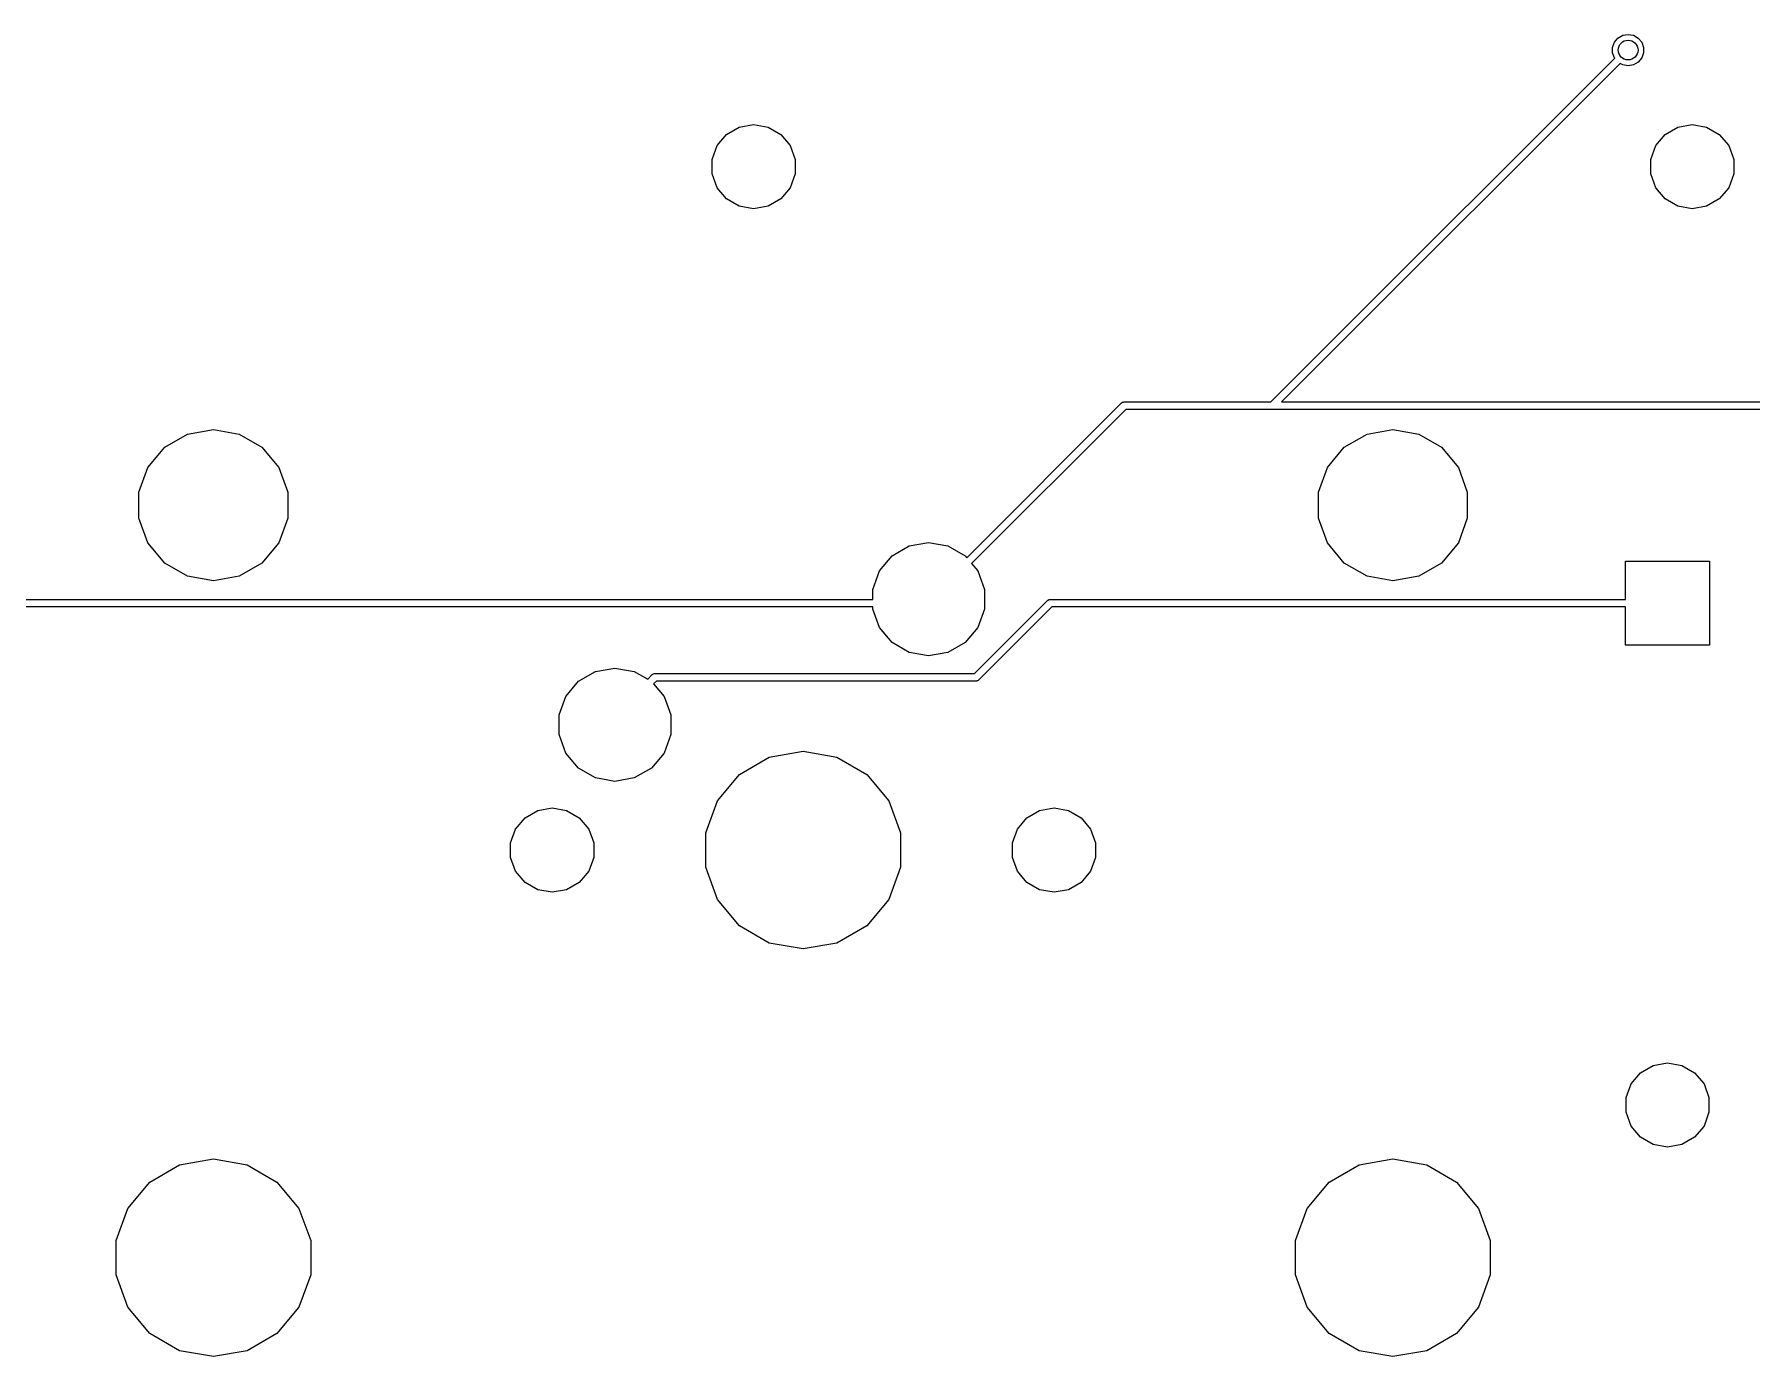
# Model space of a CAD drawing. Extents: x 16 to 277, y -108 to -11.
# Drawn here: x 110.94 to 145.7, y -108.26 to -81.48 of the extents above; entities that cross this region are included whole.
import ezdxf

# ---------------------------------------------------------------- set-up
doc = ezdxf.new("R2010")
doc.units = 0
doc.header["$MEASUREMENT"] = 0
doc.layers.add('BLACK', color=7, linetype='CONTINUOUS')

msp = doc.modelspace()

# ---------------------------------------------------------------- linework, layer by layer
at = {"layer": 'Black'}
for p, q in [((142.886, -81.7447), (142.924, -81.6406)), ((142.924, -81.6406), (142.995, -81.5559)), ((142.995, -81.5559), (143.091, -81.5005)), ((143.091, -81.5005), (143.2, -81.4813)), ((143.2, -81.4813), (143.309, -81.5005)), ((143.309, -81.5005), (143.405, -81.5559)), ((143.405, -81.5559), (143.476, -81.6406)), ((143.476, -81.6406), (143.514, -81.7447)), ((136.946, -87.9461), (142.928, -81.9642)), ((142.886, -81.8553), (142.886, -81.7447)), ((142.924, -81.9594), (142.886, -81.8553)), ((142.928, -81.9642), (142.924, -81.9594)), ((143.476, -81.9594), (143.405, -82.0441)), ((143.514, -81.8553), (143.476, -81.9594)), ((143.514, -81.7447), (143.514, -81.8553)), ((143.039, -82.0692), (137.054, -88.0539)), ((143.091, -82.0995), (143.039, -82.0692)), ((143.2, -82.1187), (143.091, -82.0995)), ((143.309, -82.0995), (143.2, -82.1187)), ((143.405, -82.0441), (143.309, -82.0995)), ((124.949, -83.5072), (125.206, -83.3591)), ((125.206, -83.3591), (125.497, -83.3076)), ((125.497, -83.3076), (125.789, -83.3591)), ((125.789, -83.3591), (126.046, -83.5072)), ((143.949, -83.5072), (144.206, -83.3591)), ((144.206, -83.3591), (144.497, -83.3076)), ((144.497, -83.3076), (144.789, -83.3591)), ((144.789, -83.3591), (145.046, -83.5072)), ((124.658, -84.0124), (124.759, -83.7341)), ((124.759, -83.7341), (124.949, -83.5072)), ((126.046, -83.5072), (126.236, -83.7341)), ((126.236, -83.7341), (126.337, -84.0124)), ((143.658, -84.0124), (143.759, -83.7341)), ((143.759, -83.7341), (143.949, -83.5072)), ((145.046, -83.5072), (145.236, -83.7341)), ((145.236, -83.7341), (145.337, -84.0124)), ((124.658, -84.3086), (124.658, -84.0124)), ((126.337, -84.0124), (126.337, -84.3086)), ((143.658, -84.3086), (143.658, -84.0124)), ((145.337, -84.0124), (145.337, -84.3086)), ((124.759, -84.587), (124.658, -84.3086)), ((126.337, -84.3086), (126.236, -84.587)), ((143.759, -84.587), (143.658, -84.3086)), ((145.337, -84.3086), (145.236, -84.587)), ((124.949, -84.8139), (124.759, -84.587)), ((125.206, -84.962), (124.949, -84.8139)), ((126.046, -84.8139), (125.789, -84.962)), ((126.236, -84.587), (126.046, -84.8139)), ((143.949, -84.8139), (143.759, -84.587)), ((144.206, -84.962), (143.949, -84.8139)), ((145.046, -84.8139), (144.789, -84.962)), ((145.236, -84.587), (145.046, -84.8139)), ((125.497, -85.0134), (125.206, -84.962)), ((125.789, -84.962), (125.497, -85.0134)), ((144.497, -85.0134), (144.206, -84.962)), ((144.789, -84.962), (144.497, -85.0134)), ((135.968, -88.9238), (136.946, -87.9461)), ((136.946, -87.9461), (136.946, -87.9461)), ((137.054, -88.0539), (136.184, -88.9238)), ((137.054, -88.0539), (137.054, -88.0539)), ((129.811, -92.0811), (132.946, -88.9461)), ((132.946, -88.9461), (132.949, -88.9442)), ((132.949, -88.9442), (132.951, -88.9416)), ((132.951, -88.9416), (132.96, -88.9367)), ((132.96, -88.9367), (132.968, -88.9309)), ((132.968, -88.9309), (132.971, -88.9301)), ((132.971, -88.9301), (132.974, -88.9284)), ((132.974, -88.9284), (132.984, -88.9267)), ((132.984, -88.9267), (132.993, -88.9241)), ((132.993, -88.9241), (132.997, -88.9244)), ((132.997, -88.9244), (133, -88.9238)), ((133, -88.9238), (135.968, -88.9238)), ((136.184, -88.9238), (153.5, -88.9238)), ((133.032, -89.0762), (129.909, -92.1983)), ((136, -89.0762), (133.032, -89.0762)), ((153.468, -89.0762), (136, -89.0762)), ((113.579, -89.8431), (114.039, -89.5774)), ((114.039, -89.5774), (114.562, -89.4852)), ((114.562, -89.4852), (115.085, -89.5774)), ((115.085, -89.5774), (115.545, -89.8431)), ((137.455, -89.8431), (137.915, -89.5774)), ((137.915, -89.5774), (138.438, -89.4852)), ((138.438, -89.4852), (138.961, -89.5774)), ((138.961, -89.5774), (139.421, -89.8431)), ((113.237, -90.2501), (113.579, -89.8431)), ((115.545, -89.8431), (115.887, -90.2501)), ((137.113, -90.2501), (137.455, -89.8431)), ((139.421, -89.8431), (139.763, -90.2501)), ((113.055, -90.7493), (113.237, -90.2501)), ((115.887, -90.2501), (116.069, -90.7493)), ((136.931, -90.7493), (137.113, -90.2501)), ((139.763, -90.2501), (139.945, -90.7493)), ((113.055, -91.2807), (113.055, -90.7493)), ((116.069, -90.7493), (116.069, -91.2807)), ((136.931, -91.2807), (136.931, -90.7493)), ((139.945, -90.7493), (139.945, -91.2807)), ((113.237, -91.7799), (113.055, -91.2807)), ((116.069, -91.2807), (115.887, -91.7799)), ((137.113, -91.7799), (136.931, -91.2807)), ((139.945, -91.2807), (139.763, -91.7799)), ((128.648, -91.8418), (129.04, -91.7726)), ((129.04, -91.7726), (129.432, -91.8418)), ((113.579, -92.1869), (113.237, -91.7799)), ((115.887, -91.7799), (115.545, -92.1869)), ((128.046, -92.3463), (128.302, -92.0411)), ((128.302, -92.0411), (128.648, -91.8418)), ((129.432, -91.8418), (129.778, -92.0411)), ((129.778, -92.0411), (129.811, -92.0811)), ((137.455, -92.1869), (137.113, -91.7799)), ((139.763, -91.7799), (139.421, -92.1869)), ((114.039, -92.4526), (113.579, -92.1869)), ((114.562, -92.5448), (114.039, -92.4526)), ((115.085, -92.4526), (114.562, -92.5448)), ((115.545, -92.1869), (115.085, -92.4526)), ((127.91, -92.7208), (128.046, -92.3463)), ((129.909, -92.1983), (130.034, -92.3463)), ((130.034, -92.3463), (130.17, -92.7208)), ((137.915, -92.4526), (137.455, -92.1869)), ((138.438, -92.5448), (137.915, -92.4526)), ((138.961, -92.4526), (138.438, -92.5448)), ((139.421, -92.1869), (138.961, -92.4526)), ((143.148, -92.9238), (143.148, -92.1509)), ((143.148, -92.1509), (144.847, -92.1509)), ((144.847, -92.1509), (144.847, -93.8501)), ((127.91, -92.9238), (127.91, -92.7208)), ((130.17, -92.7208), (130.17, -93.1192)), ((127.91, -93.0762), (109.5, -93.0762)), ((109.532, -92.9238), (127.91, -92.9238)), ((127.91, -93.1192), (127.91, -93.0762)), ((128.046, -93.4937), (127.91, -93.1192)), ((129.968, -94.4238), (131.446, -92.9461)), ((130.17, -93.1192), (130.034, -93.4937)), ((131.532, -93.0762), (130.054, -94.5539)), ((131.446, -92.9461), (131.449, -92.9442)), ((131.449, -92.9442), (131.451, -92.9416)), ((131.451, -92.9416), (131.46, -92.9367)), ((131.46, -92.9367), (131.468, -92.9309)), ((131.468, -92.9309), (131.471, -92.9301)), ((131.471, -92.9301), (131.474, -92.9284)), ((131.474, -92.9284), (131.484, -92.9267)), ((131.484, -92.9267), (131.493, -92.9241)), ((131.493, -92.9241), (131.497, -92.9244)), ((131.497, -92.9244), (131.5, -92.9238)), ((131.5, -92.9238), (143.148, -92.9238)), ((143.148, -93.0762), (131.532, -93.0762)), ((143.148, -93.8501), (143.148, -93.0762)), ((128.302, -93.7989), (128.046, -93.4937)), ((130.034, -93.4937), (129.778, -93.7989)), ((128.648, -93.9982), (128.302, -93.7989)), ((129.778, -93.7989), (129.432, -93.9982)), ((144.847, -93.8501), (143.148, -93.8501)), ((129.04, -94.0674), (128.648, -93.9982)), ((129.432, -93.9982), (129.04, -94.0674)), ((121.952, -94.5811), (122.298, -94.3818)), ((122.298, -94.3818), (122.69, -94.3126)), ((122.69, -94.3126), (123.082, -94.3818)), ((123.082, -94.3818), (123.354, -94.5385)), ((123.354, -94.5385), (123.446, -94.4461)), ((123.446, -94.4461), (123.449, -94.4442)), ((123.449, -94.4442), (123.451, -94.4416)), ((123.451, -94.4416), (123.46, -94.4366)), ((123.46, -94.4366), (123.468, -94.4309)), ((123.468, -94.4309), (123.471, -94.4301)), ((123.471, -94.4301), (123.474, -94.4284)), ((123.474, -94.4284), (123.484, -94.4267)), ((123.484, -94.4267), (123.493, -94.4241)), ((123.493, -94.4241), (123.497, -94.4244)), ((123.497, -94.4244), (123.5, -94.4238)), ((123.5, -94.4238), (129.968, -94.4238)), ((130.054, -94.5539), (130.051, -94.5558)), ((121.56, -95.2608), (121.696, -94.8863)), ((121.696, -94.8863), (121.952, -94.5811)), ((123.532, -94.5762), (123.473, -94.635)), ((123.473, -94.635), (123.684, -94.8863)), ((130, -94.5762), (123.532, -94.5762)), ((123.684, -94.8863), (123.82, -95.2608)), ((130.003, -94.5756), (130, -94.5762)), ((130.007, -94.5759), (130.003, -94.5756)), ((130.016, -94.5733), (130.007, -94.5759)), ((130.026, -94.5716), (130.016, -94.5733)), ((130.029, -94.5699), (130.026, -94.5716)), ((130.032, -94.5691), (130.029, -94.5699)), ((130.04, -94.5633), (130.032, -94.5691)), ((130.049, -94.5584), (130.04, -94.5633)), ((130.051, -94.5558), (130.049, -94.5584)), ((121.56, -95.6592), (121.56, -95.2608)), ((123.82, -95.2608), (123.82, -95.6592)), ((121.696, -96.0337), (121.56, -95.6592)), ((123.82, -95.6592), (123.684, -96.0337)), ((121.952, -96.3389), (121.696, -96.0337)), ((123.684, -96.0337), (123.428, -96.3389)), ((125.213, -96.4667), (125.815, -96.1192)), ((125.815, -96.1192), (126.5, -95.9985)), ((126.5, -95.9985), (127.185, -96.1192)), ((127.185, -96.1192), (127.787, -96.4667)), ((122.298, -96.5382), (121.952, -96.3389)), ((122.69, -96.6074), (122.298, -96.5382)), ((123.082, -96.5382), (122.69, -96.6074)), ((123.428, -96.3389), (123.082, -96.5382)), ((124.767, -96.9992), (125.213, -96.4667)), ((127.787, -96.4667), (128.233, -96.9992)), ((120.871, -97.3457), (121.128, -97.1974)), ((121.128, -97.1974), (121.42, -97.1458)), ((121.42, -97.1458), (121.712, -97.1974)), ((121.712, -97.1974), (121.969, -97.3457)), ((124.529, -97.6524), (124.767, -96.9992)), ((128.233, -96.9992), (128.471, -97.6524)), ((131.031, -97.3457), (131.288, -97.1974)), ((131.288, -97.1974), (131.58, -97.1458)), ((131.58, -97.1458), (131.872, -97.1974)), ((131.872, -97.1974), (132.129, -97.3457)), ((120.579, -97.8517), (120.68, -97.5729)), ((120.68, -97.5729), (120.871, -97.3457)), ((121.969, -97.3457), (122.16, -97.5729)), ((122.16, -97.5729), (122.261, -97.8517)), ((124.529, -98.3476), (124.529, -97.6524)), ((128.471, -97.6524), (128.471, -98.3476)), ((130.739, -97.8517), (130.84, -97.5729)), ((130.84, -97.5729), (131.031, -97.3457)), ((132.129, -97.3457), (132.32, -97.5729)), ((132.32, -97.5729), (132.421, -97.8517)), ((120.579, -98.1483), (120.579, -97.8517)), ((122.261, -97.8517), (122.261, -98.1483)), ((130.739, -98.1483), (130.739, -97.8517)), ((132.421, -97.8517), (132.421, -98.1483)), ((120.68, -98.4271), (120.579, -98.1483)), ((122.261, -98.1483), (122.16, -98.4271)), ((124.767, -99.0008), (124.529, -98.3476)), ((128.471, -98.3476), (128.233, -99.0008)), ((130.84, -98.4271), (130.739, -98.1483)), ((132.421, -98.1483), (132.32, -98.4271)), ((120.871, -98.6543), (120.68, -98.4271)), ((121.128, -98.8026), (120.871, -98.6543)), ((121.969, -98.6543), (121.712, -98.8026)), ((122.16, -98.4271), (121.969, -98.6543)), ((131.031, -98.6543), (130.84, -98.4271)), ((131.288, -98.8026), (131.031, -98.6543)), ((132.129, -98.6543), (131.872, -98.8026)), ((132.32, -98.4271), (132.129, -98.6543)), ((121.42, -98.8541), (121.128, -98.8026)), ((121.712, -98.8026), (121.42, -98.8541)), ((125.213, -99.5332), (124.767, -99.0008)), ((128.233, -99.0008), (127.787, -99.5332)), ((131.58, -98.8541), (131.288, -98.8026)), ((131.872, -98.8026), (131.58, -98.8541)), ((125.815, -99.8808), (125.213, -99.5332)), ((127.787, -99.5332), (127.185, -99.8808)), ((126.5, -100.002), (125.815, -99.8808)), ((127.185, -99.8808), (126.5, -100.002)), ((143.259, -102.734), (143.449, -102.507)), ((143.449, -102.507), (143.706, -102.359)), ((143.706, -102.359), (143.997, -102.308)), ((143.997, -102.308), (144.289, -102.359)), ((144.289, -102.359), (144.546, -102.507)), ((144.546, -102.507), (144.736, -102.734)), ((143.158, -103.012), (143.259, -102.734)), ((144.736, -102.734), (144.837, -103.012)), ((143.158, -103.309), (143.158, -103.012)), ((144.837, -103.012), (144.837, -103.309)), ((143.259, -103.587), (143.158, -103.309)), ((143.449, -103.814), (143.259, -103.587)), ((144.736, -103.587), (144.546, -103.814)), ((144.837, -103.309), (144.736, -103.587)), ((143.706, -103.962), (143.449, -103.814)), ((144.546, -103.814), (144.289, -103.962)), ((113.877, -104.374), (114.562, -104.253)), ((114.562, -104.253), (115.247, -104.374)), ((137.753, -104.374), (138.438, -104.253)), ((138.438, -104.253), (139.123, -104.374)), ((143.997, -104.013), (143.706, -103.962)), ((144.289, -103.962), (143.997, -104.013)), ((113.275, -104.722), (113.877, -104.374)), ((115.247, -104.374), (115.849, -104.722)), ((137.151, -104.722), (137.753, -104.374)), ((139.123, -104.374), (139.725, -104.722)), ((112.829, -105.254), (113.275, -104.722)), ((115.849, -104.722), (116.295, -105.254)), ((136.705, -105.254), (137.151, -104.722)), ((139.725, -104.722), (140.171, -105.254)), ((112.591, -105.907), (112.829, -105.254)), ((116.295, -105.254), (116.533, -105.907)), ((136.467, -105.907), (136.705, -105.254)), ((140.171, -105.254), (140.409, -105.907)), ((112.591, -106.603), (112.591, -105.907)), ((116.533, -105.907), (116.533, -106.603)), ((136.467, -106.603), (136.467, -105.907)), ((140.409, -105.907), (140.409, -106.603)), ((112.829, -107.256), (112.591, -106.603)), ((116.533, -106.603), (116.295, -107.256)), ((136.705, -107.256), (136.467, -106.603)), ((140.409, -106.603), (140.171, -107.256)), ((113.275, -107.788), (112.829, -107.256)), ((116.295, -107.256), (115.849, -107.788)), ((137.151, -107.788), (136.705, -107.256)), ((140.171, -107.256), (139.725, -107.788)), ((113.877, -108.136), (113.275, -107.788)), ((115.849, -107.788), (115.247, -108.136)), ((137.753, -108.136), (137.151, -107.788)), ((139.725, -107.788), (139.123, -108.136)), ((114.562, -108.257), (113.877, -108.136)), ((115.247, -108.136), (114.562, -108.257)), ((138.438, -108.257), (137.753, -108.136)), ((139.123, -108.136), (138.438, -108.257))]:
    msp.add_line(p, q, dxfattribs=at)
msp.add_circle((143.2, -81.8), 0.2, dxfattribs=at)

doc.saveas('drawing.dxf')
